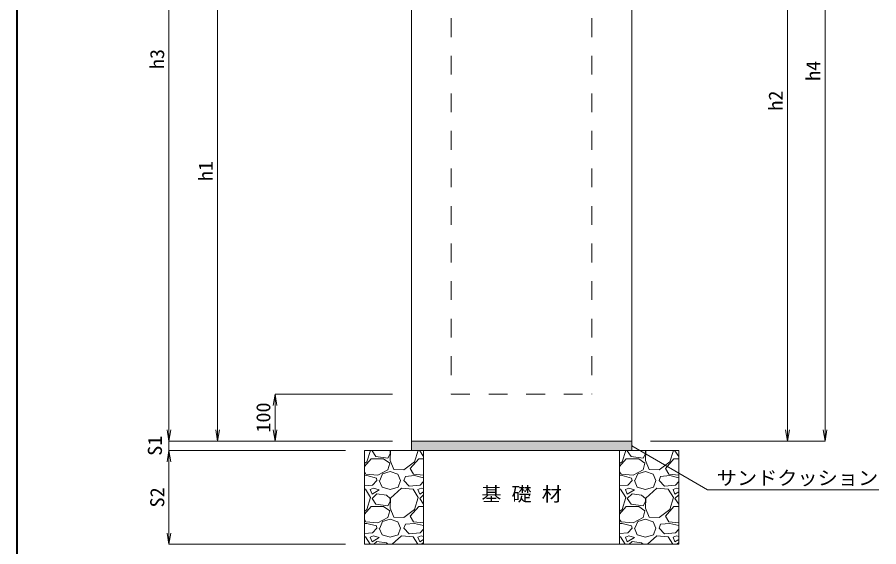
# Model space of a CAD drawing. Units: millimetres at full size; details may follow other scales. Extents: x 171976 to 209231, y 872007 to 885239.
# Drawn here: x 181994 to 183831, y 874197 to 875325 of the extents above; entities that cross this region are included whole.
import ezdxf
from ezdxf.enums import TextEntityAlignment as Align

# ---------------------------------------------------------------- set-up
doc = ezdxf.new("R2010")
doc.units = ezdxf.units.MM
doc.header["$LTSCALE"] = 40
doc.linetypes.add('USER1', pattern=[2, 1, -1])
for name, color, linetype, lineweight in [('0_2', 7, 'Continuous', 20), ('ハッチング', 7, 'Continuous', 5), ('図枠', 7, 'Continuous', 5), ('寸法線', 7, 'Continuous', 13), ('本体', 2, 'Continuous', 13), ('補助線', 8, 'Continuous', 5), ('ﾊｯﾁﾝｸﾞ', 7, 'Continuous', 5)]:
    doc.layers.add(name, color=color, linetype=linetype, lineweight=lineweight)
doc.styles.add('ＭＳ 明朝', font='')
doc.styles.get('ＭＳ 明朝').set_extended_font_data('MS Mincho')

# ---------------------------------------------------------------- blocks, each defined once
blk = doc.blocks.new('open_arrow')
at = {"color": 0, "linetype": 'Continuous', "lineweight": -2}
blk.add_lwpolyline([(7.5, 1.25), (0, 0), (7.5, -1.25)], dxfattribs=at)

msp = doc.modelspace()

# ---------------------------------------------------------------- hatches: boundary and pattern name
at = {"layer": 'ﾊｯﾁﾝｸﾞ'}
msp.add_hatch(color=8, dxfattribs=at).paths.add_polyline_path([(182834.36, 874422.29), (182834.36, 874402.29), (183304.36, 874402.29), (183304.36, 874422.29)])

# ---------------------------------------------------------------- linework, layer by layer
at = {"layer": '0_2', "lineweight": 13}
for points in [[(183304.36, 874402.29), (182834.36, 874402.29), (182834.36, 874422.29), (183304.36, 874422.29)], [(182734.36, 874402.29), (183404.36, 874402.29), (183404.36, 874202.29), (182734.36, 874202.29)]]:
    msp.add_lwpolyline(points, close=True, dxfattribs=at)
at = {"layer": 'ハッチング'}
for p, q in [((182739.42, 874378.02), (182747.18, 874402.29)), ((182751.49, 874402.29), (182750.59, 874401.39)), ((182750.59, 874401.39), (182758.72, 874389.2)), ((182789.2, 874401.39), (182788.18, 874402.29)), ((182790.21, 874402.29), (182789.2, 874381.07)), ((182789.2, 874395.3), (182789.2, 874401.39)), ((182841.02, 874378.02), (182848.78, 874402.29)), ((182853.09, 874402.29), (182852.19, 874401.39)), ((182852.19, 874401.39), (182860.32, 874389.2)), ((183283.42, 874378.02), (183291.18, 874402.29)), ((183295.48, 874402.29), (183294.59, 874401.39)), ((183294.59, 874401.39), (183302.72, 874389.2)), ((183333.2, 874401.39), (183332.18, 874402.29)), ((183334.21, 874402.29), (183333.2, 874381.07)), ((183333.2, 874395.3), (183333.2, 874401.39)), ((183385.02, 874378.02), (183392.78, 874402.29)), ((183397.08, 874402.29), (183396.19, 874401.39)), ((183396.19, 874401.39), (183404.32, 874389.2)), ((182734.36, 874368.34), (182748.56, 874384.12)), ((182748.56, 874384.12), (182774.98, 874384.12)), ((182758.72, 874389.2), (182784.12, 874386.15)), ((182774.98, 874384.12), (182788.18, 874374.98)), ((182784.12, 874386.15), (182789.2, 874395.3)), ((182789.2, 874381.07), (182797.33, 874361.77)), ((182831.87, 874363.8), (182850.16, 874384.12)), ((182850.16, 874384.12), (182860.36, 874384.12)), ((182860.32, 874389.2), (182860.36, 874389.2)), ((183278.36, 874368.34), (183292.56, 874384.12)), ((183292.56, 874384.12), (183318.98, 874384.12)), ((183302.72, 874389.2), (183328.12, 874386.15)), ((183318.98, 874384.12), (183332.18, 874374.98)), ((183328.12, 874386.15), (183333.2, 874395.3)), ((183333.2, 874381.07), (183341.33, 874361.77)), ((183375.87, 874363.8), (183394.16, 874384.12)), ((183394.16, 874384.12), (183404.36, 874384.12)), ((183404.32, 874389.2), (183404.36, 874389.2)), ((182734.36, 874374.12), (182739.42, 874378.02)), ((182788.18, 874374.98), (182784.12, 874360.75)), ((182818.66, 874360.75), (182841.02, 874378.02)), ((182838.98, 874351.61), (182831.87, 874363.8)), ((183278.36, 874374.12), (183283.42, 874378.02)), ((183332.18, 874374.98), (183328.12, 874360.75)), ((183362.66, 874360.75), (183385.02, 874378.02)), ((183382.98, 874351.61), (183375.87, 874363.8)), ((182737.38, 874351.61), (182734.36, 874356.79)), ((182739.42, 874348.56), (182734.36, 874348.03)), ((182762.78, 874349.58), (182737.38, 874351.61)), ((182759.74, 874343.48), (182739.42, 874348.56)), ((182784.12, 874360.75), (182762.78, 874349.57)), ((182766.85, 874338.4), (182772.94, 874352.62)), ((182772.94, 874352.62), (182789.2, 874357.7)), ((182789.2, 874357.7), (182805.46, 874351.61)), ((182797.33, 874361.77), (182818.66, 874360.75)), ((182805.46, 874351.61), (182811.55, 874338.4)), ((182818.66, 874338.4), (182821.71, 874346.53)), ((182841.02, 874348.56), (182821.71, 874346.53)), ((182860.36, 874349.9), (182838.98, 874351.61)), ((182860.36, 874343.72), (182841.02, 874348.56)), ((183281.38, 874351.61), (183278.36, 874356.79)), ((183283.42, 874348.56), (183278.36, 874348.03)), ((183306.78, 874349.58), (183281.38, 874351.61)), ((183303.74, 874343.48), (183283.42, 874348.56)), ((183328.12, 874360.75), (183306.78, 874349.57)), ((183310.85, 874338.4), (183316.94, 874352.62)), ((183316.94, 874352.62), (183333.2, 874357.7)), ((183333.2, 874357.7), (183349.46, 874351.61)), ((183341.33, 874361.77), (183362.66, 874360.75)), ((183349.46, 874351.61), (183355.55, 874338.4)), ((183362.66, 874338.4), (183365.71, 874346.53)), ((183385.02, 874348.56), (183365.71, 874346.53)), ((183404.36, 874349.9), (183382.98, 874351.61)), ((183404.36, 874343.72), (183385.02, 874348.56)), ((182751.6, 874328.24), (182734.36, 874326.74)), ((182760.75, 874338.4), (182751.61, 874328.24)), ((182760.75, 874338.4), (182759.74, 874343.48)), ((182765.83, 874338.4), (182771.93, 874324.18)), ((182806.47, 874324.18), (182811.55, 874338.4)), ((182829.84, 874326.21), (182818.66, 874338.4)), ((182853.2, 874328.24), (182829.84, 874326.21)), ((182860.36, 874336.19), (182853.21, 874328.24)), ((183295.6, 874328.24), (183278.36, 874326.74)), ((183304.75, 874338.4), (183295.61, 874328.24)), ((183304.75, 874338.4), (183303.74, 874343.48)), ((183309.83, 874338.4), (183315.93, 874324.18)), ((183350.47, 874324.18), (183355.55, 874338.4)), ((183373.84, 874326.21), (183362.66, 874338.4)), ((183397.2, 874328.24), (183373.84, 874326.21)), ((183404.36, 874336.19), (183397.21, 874328.24)), ((182736.37, 874320.11), (182734.36, 874320.28)), ((182747.54, 874301.82), (182736.37, 874320.11)), ((182753.64, 874322.14), (182746.53, 874319.1)), ((182746.53, 874319.1), (182750.59, 874308.94)), ((182750.59, 874308.94), (182765.83, 874318.08)), ((182760.75, 874309.95), (182750.59, 874299.79)), ((182765.83, 874318.08), (182753.64, 874322.14)), ((182781.07, 874306.9), (182760.75, 874309.95)), ((182771.93, 874324.18), (182789.2, 874319.1)), ((182789.2, 874319.1), (182806.47, 874324.18)), ((182813.59, 874322.14), (182790.22, 874300.81)), ((182837.97, 874320.11), (182813.58, 874322.14)), ((182849.14, 874301.82), (182837.97, 874320.11)), ((182855.24, 874322.14), (182848.13, 874319.1)), ((182848.13, 874319.1), (182852.19, 874308.94)), ((182852.19, 874308.94), (182860.36, 874313.84)), ((182860.36, 874307.96), (182852.19, 874299.79)), ((182860.36, 874320.44), (182855.24, 874322.14)), ((183280.37, 874320.11), (183278.36, 874320.28)), ((183291.54, 874301.82), (183280.37, 874320.11)), ((183297.64, 874322.14), (183290.53, 874319.1)), ((183290.53, 874319.1), (183294.59, 874308.94)), ((183294.59, 874308.94), (183309.83, 874318.08)), ((183304.75, 874309.95), (183294.59, 874299.79)), ((183309.83, 874318.08), (183297.64, 874322.14)), ((183325.07, 874306.9), (183304.75, 874309.95)), ((183315.93, 874324.18), (183333.2, 874319.1)), ((183333.2, 874319.1), (183350.47, 874324.18)), ((183357.59, 874322.14), (183334.22, 874300.81)), ((183381.97, 874320.11), (183357.58, 874322.14)), ((183393.14, 874301.82), (183381.97, 874320.11)), ((183399.24, 874322.14), (183392.13, 874319.1)), ((183392.13, 874319.1), (183396.19, 874308.94)), ((183396.19, 874308.94), (183404.36, 874313.84)), ((183404.36, 874307.96), (183396.19, 874299.79)), ((183404.36, 874320.44), (183399.24, 874322.14)), ((182739.42, 874276.42), (182747.54, 874301.82)), ((182750.59, 874299.79), (182758.72, 874287.6)), ((182789.2, 874299.79), (182781.07, 874306.9)), ((182784.12, 874284.55), (182789.2, 874293.7)), ((182790.22, 874300.81), (182789.2, 874279.47)), ((182789.2, 874293.7), (182789.2, 874299.79)), ((182841.02, 874276.42), (182849.14, 874301.82)), ((182852.19, 874299.79), (182860.32, 874287.6)), ((183283.42, 874276.42), (183291.54, 874301.82)), ((183294.59, 874299.79), (183302.72, 874287.6)), ((183333.2, 874299.79), (183325.07, 874306.9)), ((183328.12, 874284.55), (183333.2, 874293.7)), ((183334.22, 874300.81), (183333.2, 874279.47)), ((183333.2, 874293.7), (183333.2, 874299.79)), ((183385.02, 874276.42), (183393.14, 874301.82)), ((183396.19, 874299.79), (183404.32, 874287.6)), ((182734.36, 874266.74), (182748.56, 874282.52)), ((182734.36, 874272.52), (182739.42, 874276.42)), ((182748.56, 874282.52), (182774.98, 874282.52)), ((182758.72, 874287.6), (182784.12, 874284.55)), ((182774.98, 874282.52), (182788.18, 874273.38)), ((182788.18, 874273.38), (182784.12, 874259.15)), ((182789.2, 874279.47), (182797.33, 874260.17)), ((182818.66, 874259.15), (182841.02, 874276.42)), ((182831.87, 874262.2), (182850.16, 874282.52)), ((182850.16, 874282.52), (182860.36, 874282.52)), ((182860.32, 874287.6), (182860.36, 874287.6)), ((183278.36, 874266.74), (183292.56, 874282.52)), ((183278.36, 874272.52), (183283.42, 874276.42)), ((183292.56, 874282.52), (183318.98, 874282.52)), ((183302.72, 874287.6), (183328.12, 874284.55)), ((183318.98, 874282.52), (183332.18, 874273.38)), ((183332.18, 874273.38), (183328.12, 874259.15)), ((183333.2, 874279.47), (183341.33, 874260.17)), ((183362.66, 874259.15), (183385.02, 874276.42)), ((183375.87, 874262.2), (183394.16, 874282.52)), ((183394.16, 874282.52), (183404.36, 874282.52)), ((183404.32, 874287.6), (183404.36, 874287.6)), ((182737.38, 874250.01), (182734.36, 874255.19)), ((182784.12, 874259.15), (182762.78, 874247.97)), ((182772.94, 874251.02), (182789.2, 874256.1)), ((182789.2, 874256.1), (182805.46, 874250.01)), ((182797.33, 874260.17), (182818.66, 874259.15)), ((182838.98, 874250.01), (182831.87, 874262.2)), ((183281.38, 874250.01), (183278.36, 874255.19)), ((183328.12, 874259.15), (183306.78, 874247.97)), ((183316.94, 874251.02), (183333.2, 874256.1)), ((183333.2, 874256.1), (183349.46, 874250.01)), ((183341.33, 874260.17), (183362.66, 874259.15)), ((183382.98, 874250.01), (183375.87, 874262.2)), ((182739.42, 874246.96), (182734.36, 874246.43)), ((182762.78, 874247.98), (182737.38, 874250.01)), ((182759.74, 874241.88), (182739.42, 874246.96)), ((182760.75, 874236.8), (182751.61, 874226.64)), ((182760.75, 874236.8), (182759.74, 874241.88)), ((182765.83, 874236.8), (182771.93, 874222.58)), ((182766.85, 874236.8), (182772.94, 874251.02)), ((182805.46, 874250.01), (182811.55, 874236.8)), ((182806.47, 874222.58), (182811.55, 874236.8)), ((182818.66, 874236.8), (182821.71, 874244.93)), ((182829.84, 874224.61), (182818.66, 874236.8)), ((182841.02, 874246.96), (182821.71, 874244.93)), ((182860.36, 874248.3), (182838.98, 874250.01)), ((182860.36, 874242.12), (182841.02, 874246.96)), ((182860.36, 874234.59), (182853.21, 874226.64)), ((183283.42, 874246.96), (183278.36, 874246.43)), ((183306.78, 874247.98), (183281.38, 874250.01)), ((183303.74, 874241.88), (183283.42, 874246.96)), ((183304.75, 874236.8), (183295.61, 874226.64)), ((183304.75, 874236.8), (183303.74, 874241.88)), ((183309.83, 874236.8), (183315.93, 874222.58)), ((183310.85, 874236.8), (183316.94, 874251.02)), ((183349.46, 874250.01), (183355.55, 874236.8)), ((183350.47, 874222.58), (183355.55, 874236.8)), ((183362.66, 874236.8), (183365.71, 874244.93)), ((183373.84, 874224.61), (183362.66, 874236.8)), ((183385.02, 874246.96), (183365.71, 874244.93)), ((183404.36, 874248.3), (183382.98, 874250.01)), ((183404.36, 874242.12), (183385.02, 874246.96)), ((183404.36, 874234.59), (183397.21, 874226.64)), ((182751.6, 874226.64), (182734.36, 874225.14)), ((182736.37, 874218.51), (182734.36, 874218.68)), ((182746.28, 874202.29), (182736.37, 874218.51)), ((182753.64, 874220.54), (182746.53, 874217.5)), ((182746.53, 874217.5), (182750.59, 874207.34)), ((182750.59, 874207.34), (182765.83, 874216.48)), ((182765.83, 874216.48), (182753.64, 874220.54)), ((182771.93, 874222.58), (182789.2, 874217.5)), ((182789.2, 874217.5), (182806.47, 874222.58)), ((182813.59, 874220.54), (182793.59, 874202.29)), ((182837.97, 874218.51), (182813.58, 874220.54)), ((182853.2, 874226.64), (182829.84, 874224.61)), ((182847.88, 874202.29), (182837.97, 874218.51)), ((182855.24, 874220.54), (182848.13, 874217.5)), ((182848.13, 874217.5), (182852.19, 874207.34)), ((182860.36, 874218.84), (182855.24, 874220.54)), ((183295.6, 874226.64), (183278.36, 874225.14)), ((183280.37, 874218.51), (183278.36, 874218.68)), ((183290.28, 874202.29), (183280.37, 874218.51)), ((183297.64, 874220.54), (183290.53, 874217.5)), ((183290.53, 874217.5), (183294.59, 874207.34)), ((183294.59, 874207.34), (183309.83, 874216.48)), ((183309.83, 874216.48), (183297.64, 874220.54)), ((183315.93, 874222.58), (183333.2, 874217.5)), ((183333.2, 874217.5), (183350.47, 874222.58)), ((183357.59, 874220.54), (183337.59, 874202.29)), ((183381.97, 874218.51), (183357.58, 874220.54)), ((183397.2, 874226.64), (183373.84, 874224.61)), ((183391.88, 874202.29), (183381.97, 874218.51)), ((183399.24, 874220.54), (183392.13, 874217.5)), ((183392.13, 874217.5), (183396.19, 874207.34)), ((183404.36, 874218.84), (183399.24, 874220.54)), ((182760.75, 874208.35), (182754.69, 874202.29)), ((182781.07, 874205.3), (182760.75, 874208.35)), ((182784.52, 874202.29), (182781.07, 874205.3)), ((182852.19, 874207.34), (182860.36, 874212.24)), ((182860.36, 874206.36), (182856.29, 874202.29)), ((183304.75, 874208.35), (183298.68, 874202.29)), ((183325.07, 874205.3), (183304.75, 874208.35)), ((183328.52, 874202.29), (183325.07, 874205.3)), ((183396.19, 874207.34), (183404.36, 874212.24)), ((183404.36, 874206.36), (183400.28, 874202.29))]:
    msp.add_line(p, q, dxfattribs=at)
at = {"layer": '図枠', "lineweight": 40}
msp.add_line((181994.36, 872207.22), (181994.36, 877747.22), dxfattribs=at)
at = {"layer": '寸法線'}
for p, q in [((182317.81, 876049.29), (182317.81, 874422.29)), ((183716.09, 874422.29), (183716.09, 875999.29)), ((183636.09, 874422.29), (183636.09, 875872.29)), ((182421.31, 875572.29), (182421.31, 874422.29)), ((182543.78, 874422.29), (182543.78, 874522.29)), ((182794.36, 874522.29), (182543.78, 874522.29)), ((182317.81, 874470.29), (182317.81, 874354.29)), ((182794.36, 874422.29), (182317.81, 874422.29)), ((182794.36, 874422.29), (182317.81, 874422.29)), ((182794.36, 874422.29), (182421.31, 874422.29)), ((182794.36, 874422.29), (182543.78, 874422.29)), ((183344.36, 874422.29), (183636.09, 874422.29)), ((183344.36, 874422.29), (183716.09, 874422.29)), ((182694.36, 874402.29), (182317.81, 874402.29)), ((182317.81, 874402.29), (182317.81, 874202.29)), ((182694.36, 874402.29), (182317.81, 874402.29)), ((182694.36, 874202.29), (182317.81, 874202.29))]:
    msp.add_line(p, q, dxfattribs=at)
msp.add_lwpolyline([(183304.36, 874412.29), (183465.34, 874318.6), (183830.6, 874318.6)], dxfattribs=at)
at = {"layer": '本体'}
for p, q in [((182834.36, 875872.29), (182834.36, 874422.29)), ((183304.36, 875872.29), (183304.36, 874422.29)), ((182834.36, 874422.29), (183304.36, 874422.29))]:
    msp.add_line(p, q, dxfattribs=at)
at = {"layer": '本体', "linetype": 'USER1', "lineweight": 15}
for p, q in [((182919.36, 875642.81), (182919.36, 874522.29)), ((183219.36, 875642.81), (183219.36, 874522.29)), ((182919.36, 874522.29), (183219.36, 874522.29))]:
    msp.add_line(p, q, dxfattribs=at)
at = {"layer": '補助線', "lineweight": 20}
for p, q in [((182860.36, 874402.29), (182860.36, 874202.29)), ((183278.36, 874202.29), (183278.36, 874402.29))]:
    msp.add_line(p, q, dxfattribs=at)

# ---------------------------------------------------------------- block references
at = {"layer": '寸法線'}
for p, xscale, yscale, rotation in [((182543.78, 874522.29), 3.2, 3.2, 270), ((182317.81, 874422.29), 3.2, 3.2, 90), ((182317.81, 874422.29), 3.2, 3.2, 90), ((182421.31, 874422.29), 3.2, 3.2, 90), ((182543.78, 874422.29), 3.2, 3.2, 90), ((183636.09, 874422.29), 3.2, 3.2, 90), ((183716.09, 874422.29), 3.2, 3.2, 90), ((182317.81, 874402.29), 3.2, 3.2, 270), ((182317.81, 874402.29), 3.2, 3.2, 270), ((183304.36, 874412.29), 0.16, 0.16, 329.8), ((182317.81, 874202.29), 3.2, 3.2, 90)]:
    msp.add_blockref('open_arrow', p, dxfattribs=dict(at, xscale=xscale, yscale=yscale, rotation=rotation))

# ---------------------------------------------------------------- texts
at = {"layer": '0_2', "style": 'ＭＳ 明朝', "width": 1.05}
msp.add_text('基 礎 材', height=30.02, dxfattribs=at).set_placement((183069.36, 874285.31), align=Align.BOTTOM_CENTER)
at = {"layer": '寸法線', "style": 'ＭＳ 明朝', "width": 1.05}
for s, p in [('h3', (182292.47, 875235.79)), ('h4', (183690.74, 875210.79)), ('h2', (183610.74, 875147.29)), ('h1', (182395.96, 874997.29)), ('100', (182518.78, 874472.29)), ('S1', (182287.81, 874412.29)), ('S2', (182292.81, 874302.29))]:
    msp.add_text(s, height=30.02, rotation=90, dxfattribs=at).set_placement(p, align=Align.MIDDLE_CENTER)
msp.add_text('サンドクッション', height=30.02, dxfattribs=at).set_placement((183485.34, 874358.72), align=Align.TOP_LEFT)

doc.saveas('drawing.dxf')
